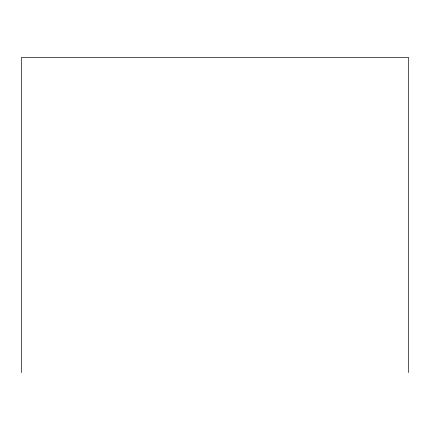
<?xml version="1.0" encoding="UTF-8"?>
<svg xmlns="http://www.w3.org/2000/svg" width="430" height="430" viewBox="0 0 430 430"><rect width="100%" height="100%" fill="white"/><g stroke="black" fill="none" stroke-linecap="round" stroke-linejoin="round"><path stroke-width="0.64" d="M408.5 372.59L408.5 57.41L21.5 57.41L21.5 372.59"/></g></svg>
